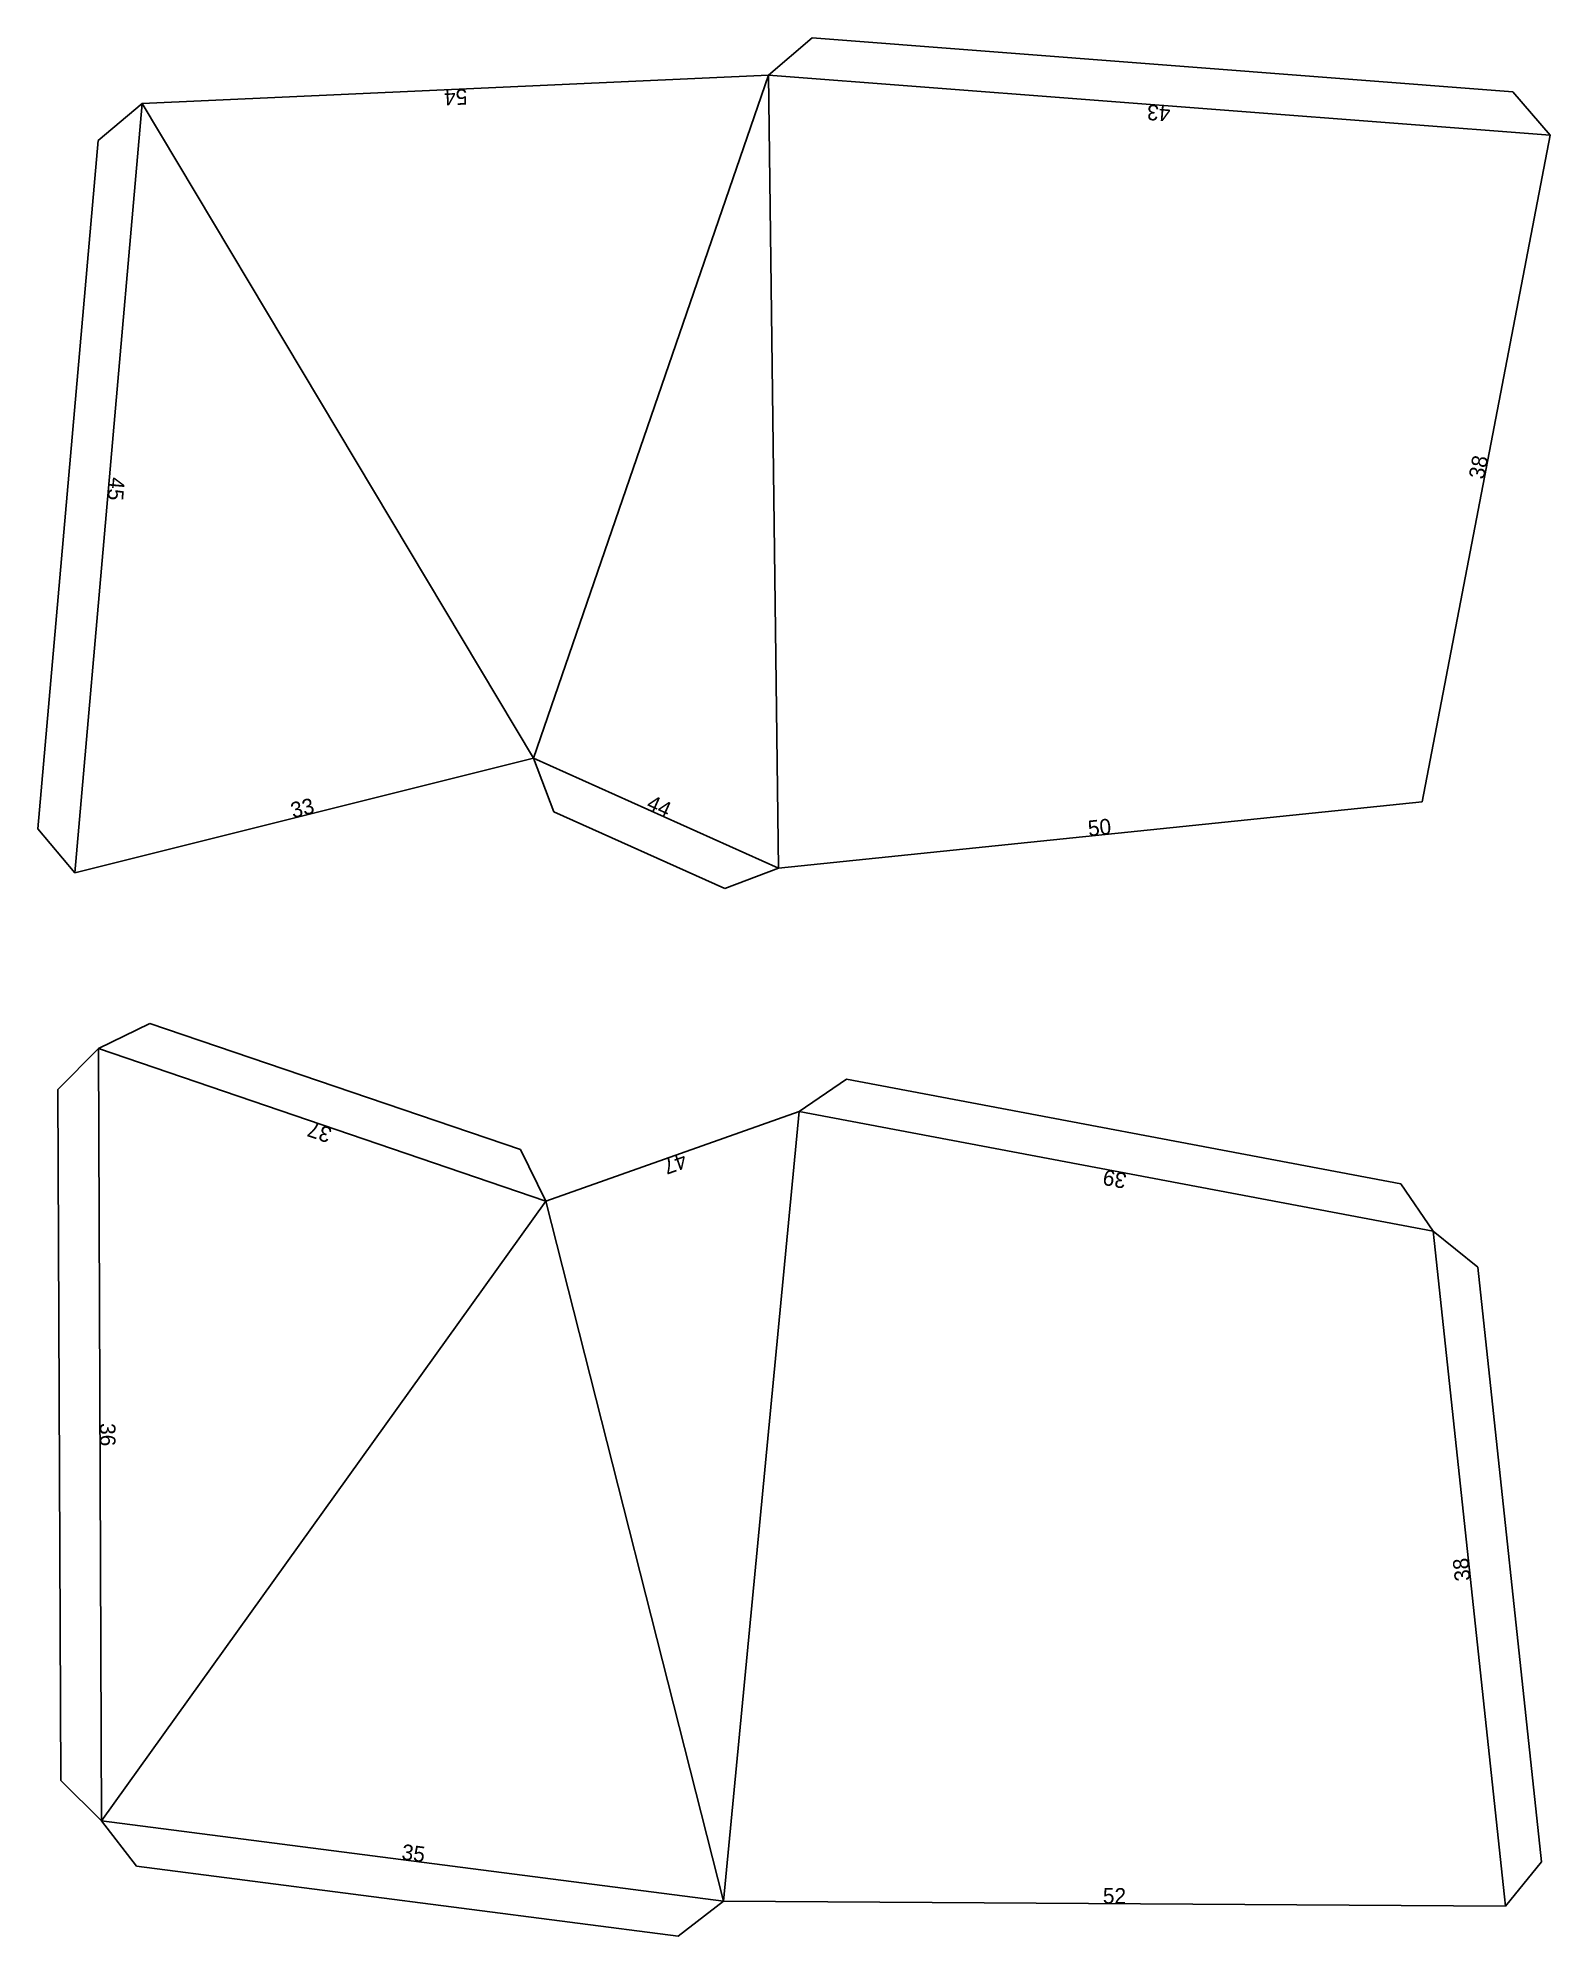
# Model space of a CAD drawing. Extents: x 853 to 1040, y 14 to 248.
import ezdxf
from ezdxf.enums import TextEntityAlignment as Align

# ---------------------------------------------------------------- set-up
doc = ezdxf.new("R2010")
doc.units = 0

msp = doc.modelspace()

# ---------------------------------------------------------------- linework, layer by layer
at = {"layer": 'CutLine', "color": 8, "linetype": 'CONTINUOUS'}
for p, q in [((948.617077, 248.020257), (943.249311, 243.417313)), ((1034.93868, 241.398794), (948.617077, 248.020257)), ((943.249311, 243.417313), (866.04184, 239.921009)), ((1039.541623, 236.031028), (1034.93868, 241.398794)), ((866.04184, 239.921009), (860.625455, 235.375376)), ((860.625455, 235.375376), (853.207568, 150.509523)), ((1023.773809, 153.8387), (1039.541623, 236.031028)), ((857.7532, 145.093138), (914.273485, 159.233088)), ((914.273485, 159.233088), (916.78313, 152.622364)), ((916.78313, 152.622364), (937.853536, 143.147814)), ((944.464261, 145.65746), (1023.773809, 153.8387)), ((853.207568, 150.509523), (857.7532, 145.093138)), ((937.853536, 143.147814), (944.464261, 145.65746)), ((866.991528, 126.540708), (860.646603, 123.419502)), ((912.66395, 110.986826), (866.991528, 126.540708)), ((860.646603, 123.419502), (855.667118, 118.399071)), ((952.85288, 119.645522), (947.011658, 115.660534)), ((1021.158577, 106.742144), (952.85288, 119.645522)), ((855.667118, 118.399071), (856.015936, 33.21036)), ((947.011658, 115.660534), (915.798337, 104.637411)), ((915.798337, 104.637411), (912.66395, 110.986826)), ((1025.143565, 100.900923), (1021.158577, 106.742144)), ((1030.646481, 96.460436), (1025.143565, 100.900923)), ((1038.475635, 23.186397), (1030.646481, 96.460436)), ((856.015936, 33.21036), (861.036368, 28.230875)), ((861.036368, 28.230875), (865.355271, 22.63203)), ((865.355271, 22.63203), (932.088169, 14.01977)), ((1034.035149, 17.683482), (1038.475635, 23.186397)), ((932.088169, 14.01977), (937.687015, 18.338674)), ((937.687015, 18.338674), (1034.035149, 17.683482))]:
    msp.add_line(p, q, dxfattribs=at)
at = {"layer": 'MountainLine', "color": 5, "linetype": 'CONTINUOUS'}
for p, q in [((943.249311, 243.417313), (914.273485, 159.233088)), ((1039.541623, 236.031028), (943.249311, 243.417313)), ((943.249311, 243.417313), (944.464261, 145.65746)), ((866.04184, 239.921009), (857.7532, 145.093138)), ((866.04184, 239.921009), (914.273485, 159.233088)), ((914.273485, 159.233088), (944.464261, 145.65746)), ((860.646603, 123.419502), (861.036368, 28.230875)), ((937.687015, 18.338674), (947.011658, 115.660534)), ((1025.143565, 100.900923), (947.011658, 115.660534)), ((915.798337, 104.637411), (861.036368, 28.230875)), ((937.687015, 18.338674), (915.798337, 104.637411)), ((1034.035149, 17.683482), (1025.143565, 100.900923))]:
    msp.add_line(p, q, dxfattribs=at)
at = {"layer": 'ValleyLine', "color": 1, "linetype": 'CONTINUOUS'}
for p, q in [((915.798337, 104.637411), (860.646603, 123.419502)), ((861.036368, 28.230875), (937.687015, 18.338674))]:
    msp.add_line(p, q, dxfattribs=at)

# ---------------------------------------------------------------- texts
at = {"layer": 'Edge ID'}
for s, rotation, p in [('54', 182.592841, (904.645576, 241.669161)), ('43', 175.613608, (991.395467, 239.72417)), ('38', 79.14029, (1031.657716, 194.934864)), ('45', 265.004632, (861.89752, 192.507073)), ('33', 14.045669, (886.013343, 152.163113)), ('44', -24.211613, (929.368873, 152.445274)), ('50', 5.889561, (984.119035, 149.74808)), ('37', 161.193568, (888.22247, 114.028457)), ('47', 199.450899, (931.404998, 110.148973)), ('39', 169.302525, (986.077612, 108.280728)), ('36', -89.765395, (860.841485, 75.825189)), ('38', 96.098778, (1029.589357, 59.292202)), ('35', -7.3537, (899.361691, 23.284774)), ('52', -0.38962, (985.861082, 18.011078))]:
    msp.add_text(s, height=1.92, rotation=rotation, dxfattribs=at).set_placement(p, align=Align.CENTER)

doc.saveas('drawing.dxf')
